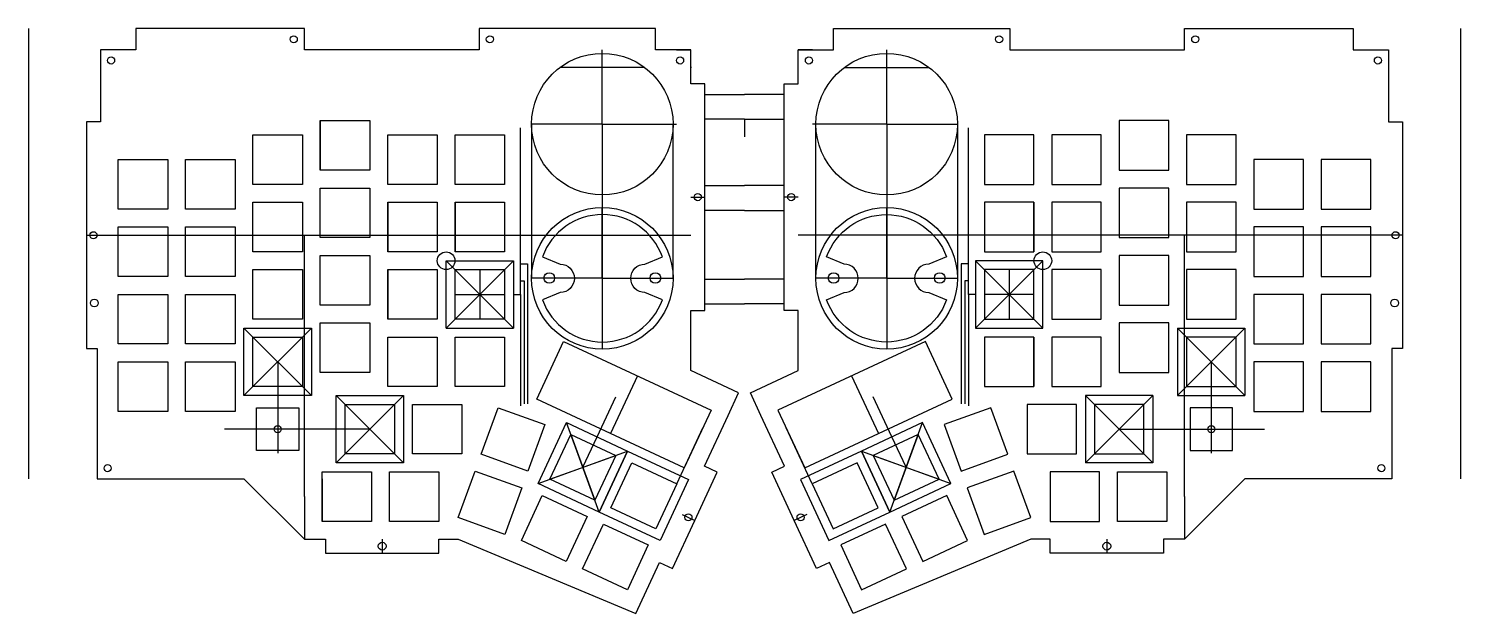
# Model space of a CAD drawing. Header units: millimetres. Extents: x -202 to 202, y -102 to 64.
import ezdxf

# ---------------------------------------------------------------- set-up
doc = ezdxf.new("R2010")
doc.units = ezdxf.units.MM
doc.layers.get('0').update_dxf_attribs({"linetype": 'CONTINUOUS'})

msp = doc.modelspace()

# ---------------------------------------------------------------- linework, layer by layer
for p, q in [((-202.4, 63.6), (-202.4, -63.6)), ((202.4, 63.6), (202.4, -63.6)), ((-40.2, 36.6), (-40.2, 57.6)), ((-19.2, 57.6), (-15.2, 57.6)), ((19.2, 57.6), (15.2, 57.6)), ((40.2, 36.6), (40.2, 57.6)), ((-28.22, 52.61), (-52.18, 52.61)), ((-15, 52.61), (-15.2, 52.61)), ((15, 52.61), (15.2, 52.61)), ((28.22, 52.61), (52.18, 52.61)), ((-11.2, 45.02), (0, 45.02)), ((11.2, 45.02), (0, 45.02)), ((-119.93, 37.6), (-105.93, 37.6)), ((-105.93, 37.6), (-105.93, 23.6)), ((-40.2, 36.6), (-60.2, 36.6)), ((-60.2, 36.6), (-60.2, -6.96)), ((-40.2, 36.6), (-40.2, 16.6)), ((-40.2, 36.6), (-20.2, 36.6)), ((-40.2, 36.6), (-19.2, 36.6)), ((-20.2, -6.96), (-20.2, 36.6)), ((0, 38.02), (-11.2, 38.02)), ((0, 38.02), (0, 33)), ((0, 38.02), (11.2, 38.02)), ((40.2, 36.6), (19.2, 36.6)), ((40.2, 36.6), (20.2, 36.6)), ((20.2, -6.96), (20.2, 36.6)), ((40.2, 36.6), (40.2, 16.6)), ((40.2, 36.6), (60.2, 36.6)), ((60.2, 36.6), (60.2, -6.96)), ((119.93, 23.6), (119.93, 37.6)), ((-100.88, 19.6), (-100.88, 33.6)), ((-81.83, 19.6), (-81.83, 33.6)), ((-63.31, -11.5), (-63.31, 35.6)), ((63.3, -11.5), (63.3, 35.6)), ((81.83, 19.6), (81.83, 33.6)), ((100.88, 19.6), (100.88, 33.6)), ((-105.93, 23.6), (-119.93, 23.6)), ((-40.2, 16.6), (-40.2, -26.96)), ((-11.2, 19.23), (0, 19.23)), ((11.2, 19.23), (0, 19.23)), ((40.2, 16.6), (40.2, -26.96)), ((-100.88, 14.55), (-86.88, 14.55)), ((-86.88, 14.55), (-86.88, 0.55)), ((-81.83, 14.55), (-81.83, 0.55)), ((-40.2, -6.96), (-40.2, 13.04)), ((-15.2, 15.98), (-11.2, 15.98)), ((0, 12.23), (-11.2, 12.23)), ((0, 12.23), (11.2, 12.23)), ((15.2, 15.98), (11.2, 15.98)), ((40.2, -6.96), (40.2, 13.04)), ((81.83, 14.55), (81.83, 0.55)), ((100.88, 0.55), (100.88, 14.55)), ((-186.08, 5.22), (-15.2, 5.22)), ((-124.43, -68.6), (-124.43, 5.22)), ((186.08, 5.22), (15.2, 5.22)), ((124.43, -68.6), (124.43, 5.22)), ((-86.88, 0.55), (-100.88, 0.55)), ((-84.36, -21.02), (-84.36, -1.97)), ((-65.31, -1.97), (-65.31, -11.5)), ((-65.31, -1.97), (-65.31, -21.02)), ((-63.31, -2.88), (-61.31, -2.88)), ((-61.31, -2.88), (-61.31, -42.4)), ((63.3, -2.88), (61.3, -2.88)), ((61.3, -2.88), (61.3, -42.4)), ((65.3, -1.97), (65.3, -11.5)), ((65.3, -1.97), (65.3, -21.02)), ((65.3, -21.02), (84.35, -1.97)), ((-100.88, -4.5), (-100.88, -18.5)), ((-81.83, -18.5), (-81.83, -4.5)), ((-74.83, -4.5), (-74.83, -18.5)), ((-63.31, -7.62), (-62.31, -7.62)), ((-62.31, -7.62), (-62.31, -42.4)), ((-40.2, -6.96), (-60.2, -6.96)), ((-40.2, -6.96), (-20.2, -6.96)), ((-40.2, -6.96), (-40.2, -26.96)), ((-11.2, -7.21), (0, -7.21)), ((11.2, -7.21), (0, -7.21)), ((40.2, -6.96), (20.2, -6.96)), ((40.2, -6.96), (60.2, -6.96)), ((40.2, -6.96), (40.2, -26.96)), ((63.3, -7.62), (62.3, -7.62)), ((62.3, -7.62), (62.3, -42.4)), ((74.83, -4.5), (74.83, -18.5)), ((81.83, -18.5), (81.83, -4.5)), ((100.88, -18.5), (100.88, -4.5)), ((-81.83, -11.5), (-67.83, -11.5)), ((-65.31, -21.02), (-74.83, -11.5)), ((-65.31, -11.5), (-63.31, -11.5)), ((-63.31, -11.5), (-63.31, -42.99)), ((65.3, -11.5), (63.3, -11.5)), ((63.3, -11.5), (63.3, -42.99)), ((65.3, -21.02), (74.83, -11.5)), ((81.83, -11.5), (67.83, -11.5)), ((-11.2, -14.21), (0, -14.21)), ((11.2, -14.21), (0, -14.21)), ((-122.46, -40.07), (-141.51, -21.02)), ((-141.51, -40.07), (-122.46, -21.02)), ((-100.88, -37.55), (-100.88, -23.55)), ((-81.83, -37.55), (-81.83, -23.55)), ((65.3, -21.02), (84.35, -21.02)), ((81.83, -23.55), (67.83, -23.55)), ((67.83, -23.55), (67.83, -37.55)), ((100.88, -37.55), (100.88, -23.55)), ((122.45, -21.02), (122.45, -40.07)), ((122.45, -40.07), (141.5, -21.02)), ((-131.98, -30.55), (-131.98, -56.39)), ((131.98, -30.55), (131.98, -56.39)), ((-30.29, -34.52), (-37.9, -50.83)), ((30.29, -34.52), (37.9, -50.83)), ((-96.41, -59.12), (-115.46, -40.07)), ((-115.46, -59.12), (-96.41, -40.07)), ((-41.69, -51.74), (-36.42, -40.42)), ((41.69, -51.74), (36.42, -40.42)), ((67.83, -37.55), (81.83, -37.55)), ((115.45, -40.07), (96.4, -40.07)), ((115.45, -59.12), (96.4, -40.07)), ((96.4, -40.07), (96.4, -59.12)), ((122.45, -40.07), (141.5, -40.07)), ((-41.11, -73.03), (-50.33, -47.71)), ((41.11, -73.03), (50.33, -47.71)), ((-105.93, -49.6), (-147, -49.6)), ((-55.02, -63.76), (-49.11, -51.07)), ((-49.11, -51.07), (-36.42, -56.99)), ((-49.11, -51.07), (-42.33, -69.67)), ((-45.72, -60.37), (-41.69, -51.74)), ((-19.15, -65.04), (-11.77, -49.21)), ((19.15, -65.04), (11.77, -49.21)), ((49.11, -51.07), (36.42, -56.99)), ((45.72, -60.37), (41.69, -51.74)), ((105.93, -49.6), (147, -49.6)), ((-58.38, -64.98), (-33.06, -55.76)), ((33.06, -55.76), (41.11, -73.03)), ((36.42, -56.99), (42.33, -69.67)), ((36.42, -56.99), (55.02, -63.76)), ((-119.43, -63.6), (-119.43, -75.65)), ((119.43, -63.6), (119.43, -75.65)), ((-124.43, -68.6), (-124.43, -80.65)), ((41.11, -73.03), (58.38, -64.98)), ((124.43, -68.6), (124.43, -80.65)), ((-17.66, -73.67), (-14.04, -75.36)), ((17.66, -73.67), (14.03, -75.36)), ((-102.43, -80.65), (-102.43, -84.65)), ((-86.43, -80.65), (-86.38, -80.65)), ((86.43, -80.65), (86.38, -80.65)), ((102.43, -80.65), (102.43, -84.65))]:
    msp.add_line(p, q)
for points in [[(-4.62, -45.7), (-1.66, -39.36), (-15.2, -33.04), (-15.2, -16.02), (-11.2, -16.02), (-11.2, 15.98), (-11.2, 47.98), (-15.2, 47.98), (-15.2, 57.6), (-25.2, 57.6), (-25.2, 63.6), (-75, 63.6), (-75, 57.6), (-124.43, 57.6), (-124.43, 63.6), (-172.08, 63.6), (-172.08, 57.6), (-182.08, 57.6), (-182.08, 37.22), (-186.08, 37.22), (-186.08, -26.78), (-183.07, -26.78), (-183.07, -63.6), (-141.51, -63.6), (-124.43, -80.65), (-118.43, -80.65), (-118.43, -84.65), (-102.43, -84.65), (-86.43, -84.65), (-86.43, -80.65), (-80.94, -80.65), (-30.7, -101.63), (-24, -87.26), (-20.37, -88.95), (-14.04, -75.36), (-7.7, -61.76), (-11.32, -60.07)], [(14.03, -75.36), (7.7, -61.76), (11.32, -60.07), (4.62, -45.7), (1.66, -39.36), (15.2, -33.04), (15.2, -16.02), (11.2, -16.02), (11.2, 15.98), (11.2, 47.98), (15.2, 47.98), (15.2, 57.6), (25.2, 57.6), (25.2, 63.6), (75, 63.6), (75, 57.6), (124.43, 57.6), (124.43, 63.6), (172.08, 63.6), (172.08, 57.6), (182.08, 57.6), (182.08, 37.22), (186.08, 37.22), (186.08, -26.78), (183.07, -26.78), (183.07, -63.6), (141.5, -63.6), (124.43, -80.65), (118.43, -80.65), (118.43, -84.65), (102.43, -84.65), (86.43, -84.65), (86.43, -80.65), (80.94, -80.65), (30.7, -101.63), (24, -87.26), (20.37, -88.95)], [(-119.93, 23.6), (-119.93, 37.6)], [(119.93, 23.6), (119.93, 37.6), (105.93, 37.6), (105.93, 23.6)], [(-138.98, 19.6), (-138.98, 33.6), (-124.98, 33.6), (-124.98, 19.6)], [(-86.88, 19.6), (-100.88, 19.6), (-100.88, 33.6), (-86.88, 33.6)], [(-67.83, 19.6), (-81.83, 19.6), (-81.83, 33.6), (-67.83, 33.6)], [(81.83, 19.6), (81.83, 33.6), (67.83, 33.6), (67.83, 19.6)], [(100.88, 33.6), (86.88, 33.6), (86.88, 19.6), (100.88, 19.6)], [(138.98, 19.6), (138.98, 33.6), (124.98, 33.6), (124.98, 19.6)], [(-163.08, 26.6), (-163.08, 12.6), (-177.08, 12.6), (-177.08, 26.6)], [(-158.03, 26.6), (-144.03, 26.6), (-144.03, 12.6), (-158.03, 12.6)], [(158.03, 26.6), (144.03, 26.6), (144.03, 12.6), (158.03, 12.6)], [(163.08, 26.6), (163.08, 12.6), (177.08, 12.6), (177.08, 26.6)], [(-119.93, 18.55), (-105.93, 18.55), (-105.93, 4.55), (-119.93, 4.55)], [(119.93, 18.55), (105.93, 18.55), (105.93, 4.55), (119.93, 4.55)], [(-124.98, 0.55), (-138.98, 0.55), (-138.98, 14.55), (-124.98, 14.55)], [(-100.88, 14.55), (-100.88, 0.55)], [(-81.83, 14.55), (-67.83, 14.55), (-67.83, 0.55), (-81.83, 0.55)], [(81.83, 14.55), (67.83, 14.55), (67.83, 0.55), (81.83, 0.55)], [(100.88, 14.55), (86.88, 14.55), (86.88, 0.55), (100.88, 0.55)], [(124.98, 14.55), (124.98, 0.55), (138.98, 0.55), (138.98, 14.55)], [(-163.08, 7.55), (-163.08, -6.45), (-177.08, -6.45), (-177.08, 7.55)], [(-144.03, 7.55), (-144.03, -6.45), (-158.03, -6.45), (-158.03, 7.55)], [(158.03, 7.55), (144.03, 7.55), (144.03, -6.45), (158.03, -6.45)], [(177.08, -6.45), (177.08, 7.55), (163.08, 7.55), (163.08, -6.45)], [(-119.93, -14.5), (-119.93, -0.5), (-105.93, -0.5), (-105.93, -14.5)], [(-84.36, -1.97), (-65.31, -1.97), (-84.36, -21.02), (-65.31, -21.02)], [(84.35, -1.97), (65.3, -1.97), (84.35, -21.02)], [(105.93, -0.5), (105.93, -14.5), (119.93, -14.5), (119.93, -0.5)], [(-138.98, -4.5), (-124.98, -4.5), (-124.98, -18.5), (-138.98, -18.5)], [(-100.88, -4.5), (-86.88, -4.5), (-86.88, -18.5), (-100.88, -18.5)], [(-67.83, -18.5), (-81.83, -18.5), (-81.83, -4.5), (-67.83, -4.5)], [(67.83, -18.5), (81.83, -18.5), (81.83, -4.5), (67.83, -4.5)], [(100.88, -4.5), (86.88, -4.5), (86.88, -18.5), (100.88, -18.5)], [(138.98, -18.5), (138.98, -4.5), (124.98, -4.5), (124.98, -18.5)], [(-177.08, -25.5), (-177.08, -11.5), (-163.08, -11.5), (-163.08, -25.5)], [(-158.03, -11.5), (-144.03, -11.5), (-144.03, -25.5), (-158.03, -25.5)], [(158.03, -11.5), (144.03, -11.5), (144.03, -25.5), (158.03, -25.5)], [(177.08, -25.5), (177.08, -11.5), (163.08, -11.5), (163.08, -25.5)], [(-119.93, -19.55), (-105.93, -19.55), (-105.93, -33.55), (-119.93, -33.55)], [(105.93, -19.55), (105.93, -33.55), (119.93, -33.55), (119.93, -19.55)], [(-122.46, -40.07), (-141.51, -40.07), (-141.51, -21.02), (-122.46, -21.02)], [(-138.98, -37.55), (-138.98, -23.55), (-124.98, -23.55), (-124.98, -37.55)], [(-100.88, -37.55), (-100.88, -23.55), (-86.88, -23.55), (-86.88, -37.55)], [(-67.83, -37.55), (-81.83, -37.55), (-81.83, -23.55), (-67.83, -23.55)], [(81.83, -37.55), (81.83, -23.55)], [(100.88, -23.55), (86.88, -23.55), (86.88, -37.55), (100.88, -37.55)], [(141.5, -40.07), (122.45, -21.02), (141.5, -21.02)], [(138.98, -37.55), (138.98, -23.55), (124.98, -23.55), (124.98, -37.55)], [(-51.14, -24.8), (-9.45, -44.24), (-17.06, -60.55), (-58.75, -41.11)], [(9.45, -44.24), (17.06, -60.55), (58.75, -41.11), (51.14, -24.8)], [(-177.08, -30.55), (-163.08, -30.55), (-163.08, -44.55), (-177.08, -44.55)], [(-158.03, -44.55), (-158.03, -30.55), (-144.03, -30.55), (-144.03, -44.55)], [(144.03, -44.55), (158.03, -44.55), (158.03, -30.55), (144.03, -30.55)], [(163.08, -30.55), (163.08, -44.55), (177.08, -44.55), (177.08, -30.55)], [(-96.41, -59.12), (-115.46, -59.12), (-115.46, -40.07), (-96.41, -40.07)], [(96.4, -59.12), (115.45, -40.07), (115.45, -59.12)], [(-137.98, -49.55), (-137.98, -43.6), (-125.98, -43.6), (-125.98, -55.6), (-137.98, -55.6)], [(-98.93, -42.6), (-98.93, -56.6), (-112.93, -56.6), (-112.93, -42.6)], [(-79.88, -56.6), (-93.88, -56.6), (-93.88, -42.6), (-79.88, -42.6)], [(-56.48, -48.31), (-61.27, -61.46), (-74.43, -56.67), (-69.64, -43.52)], [(69.64, -43.52), (56.48, -48.31), (61.27, -61.46), (74.43, -56.67)], [(79.88, -56.6), (93.88, -56.6), (93.88, -42.6), (79.88, -42.6)], [(98.93, -56.6), (112.93, -56.6), (112.93, -42.6), (98.93, -42.6)], [(125.98, -43.6), (125.98, -55.6), (137.98, -55.6), (137.98, -49.55), (137.98, -43.6)], [(-41.11, -73.03), (-58.38, -64.98), (-50.33, -47.71), (-33.06, -55.76)], [(58.38, -64.98), (50.33, -47.71), (33.06, -55.76)], [(49.11, -51.07), (42.33, -69.67), (55.02, -63.76)], [(-33.06, -55.76), (-15.8, -63.82), (-23.85, -81.08), (-41.11, -73.03)], [(15.8, -63.82), (23.85, -81.08), (41.11, -73.03), (33.06, -55.76)], [(-42.33, -69.67), (-55.02, -63.76), (-36.42, -56.99)], [(-31.84, -59.12), (-19.15, -65.04), (-25.07, -77.73), (-37.76, -71.81)], [(25.07, -77.73), (37.76, -71.81), (31.84, -59.12), (19.15, -65.04)], [(-105.43, -61.65), (-105.43, -75.65), (-119.43, -75.65), (-119.43, -61.65)], [(-86.38, -75.65), (-100.38, -75.65), (-100.38, -61.65), (-86.38, -61.65)], [(-63, -66.21), (-67.79, -79.36), (-80.94, -74.58), (-76.16, -61.42)], [(76.16, -61.42), (63, -66.21), (67.79, -79.36), (80.94, -74.58)], [(86.38, -61.65), (86.38, -75.65), (100.38, -75.65), (100.38, -61.65)], [(119.43, -75.65), (105.43, -75.65), (105.43, -61.65), (119.43, -61.65)], [(-44.47, -74.25), (-50.39, -86.94), (-63.07, -81.02), (-57.16, -68.33)], [(44.47, -74.25), (50.38, -86.94), (63.07, -81.02), (57.16, -68.33)], [(-39.89, -76.39), (-27.2, -82.3), (-33.12, -94.99), (-45.81, -89.07)], [(39.89, -76.39), (27.2, -82.3), (33.12, -94.99), (45.81, -89.07)]]:
    msp.add_lwpolyline(points, close=True)
for points in [[(-23.22, -13.05), (-28.16, -10.96, -1), (-28.16, -2.96), (-23.22, -0.86, 0.702484), (-57.1, -0.84), (-52.11, -2.96, -1), (-52.11, -10.96), (-57.1, -13.07, 0.702484)], [(23.22, -13.05), (28.16, -10.96, 1), (28.16, -2.96), (23.22, -0.86, -0.702484), (57.1, -0.84), (52.11, -2.96, 1), (52.11, -10.96), (57.1, -13.07, -0.702484)]]:
    msp.add_lwpolyline(points, format="xyb", close=True)
for centre, radius in [((-127.43, 60.6), 1), ((-72, 60.6), 1), ((72, 60.6), 1), ((127.43, 60.6), 1), ((-179.08, 54.6), 1), ((-40.2, 36.6), 20), ((-40.2, 36.6), 20), ((-18.2, 54.6), 1), ((18.2, 54.6), 1), ((40.2, 36.6), 20), ((40.2, 36.6), 20), ((179.08, 54.6), 1), ((-13.2, 15.98), 1), ((13.2, 15.98), 1), ((-40.2, -6.96), 20), ((40.2, -6.96), 20), ((-184.08, 5.22), 1), ((184.08, 5.22), 1), ((-84.36, -1.97), 2.5), ((84.35, -1.97), 2.5), ((-55.2, -6.87), 1.5), ((-25.2, -6.87), 1.5), ((25.2, -6.87), 1.5), ((55.2, -6.87), 1.5), ((-183.83, -13.95), 1.1), ((183.83, -13.95), 1.1), ((-131.98, -49.6), 1), ((131.98, -49.6), 1), ((-180.07, -60.6), 1), ((180.07, -60.6), 1), ((-15.85, -74.51), 1), ((15.85, -74.51), 1), ((-102.43, -82.65), 1.1), ((102.43, -82.65), 1.1)]:
    msp.add_circle(centre, radius)

doc.saveas('drawing.dxf')
